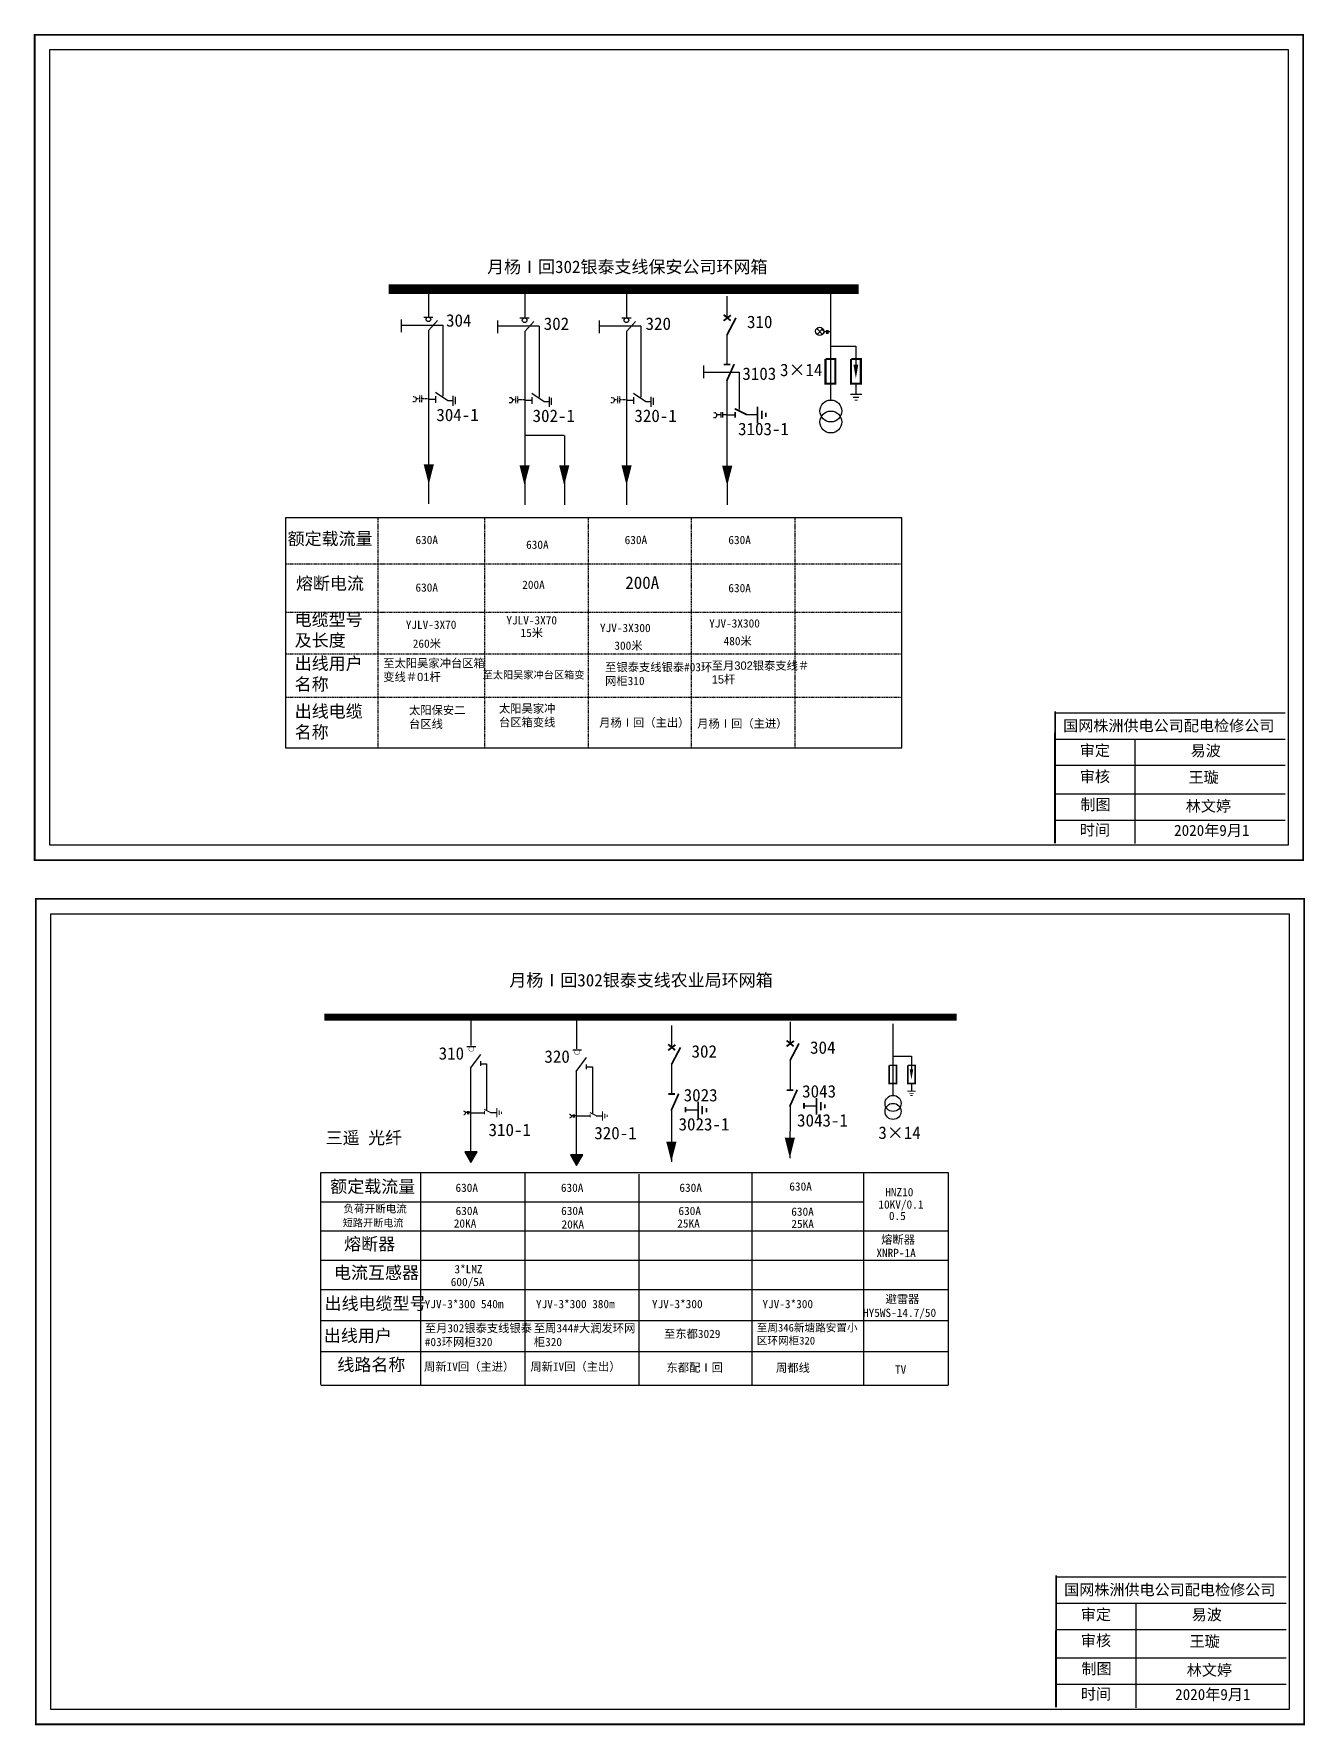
# Model space of a CAD drawing. Extents: x -1617 to -835, y -1850 to -1503.
# Drawn here: x -1617 to -1361.9, y -1843.4 to -1503.8 of the extents above; entities that cross this region are included whole.
import ezdxf

# ---------------------------------------------------------------- set-up
doc = ezdxf.new("R2010")
doc.units = 0
doc.header["$LTSCALE"] = 0.774411
doc.linetypes.add('DASHED', pattern=[0.45, 0.3, -0.15])
doc.linetypes.add('HIDDEN', pattern=[0.375, 0.25, -0.125])
doc.layers.get('0').update_dxf_attribs({"linetype": 'CONTINUOUS'})
for name, color, linetype in [('1', 7, 'CONTINUOUS'), ('2', 7, 'CONTINUOUS'), ('F11', 7, 'CONTINUOUS')]:
    doc.layers.add(name, color=color, linetype=linetype)
doc.styles.get("Standard").update_dxf_attribs({"font": '', "height": 2.5})
doc.styles.add('字体', font='simkai_0.ttf', dxfattribs={"height": 2.5})
doc.styles.get('Standard').set_extended_font_data('SimSun')

# ---------------------------------------------------------------- blocks, each defined once
blk = doc.blocks.new('JD')
for points in [[(-2, 0.2), (-2, -0.2), (2, 0.2), (2, -0.2)], [(1, -1.2), (1, -0.8), (-1, -1.2), (-1, -0.8)], [(-0.5, -1.8), (-0.5, -2.2), (0.5, -1.8), (0.5, -2.2)]]:
    blk.add_trace(points)

msp = doc.modelspace()

# ---------------------------------------------------------------- hatches: boundary and pattern name
for points in [[(-1529.34, -1730.45), (-1528.1, -1728.3), (-1530.58, -1728.3)], [(-1508.12, -1731.08), (-1506.88, -1728.93), (-1509.36, -1728.93)]]:
    msp.add_hatch(color=7).paths.add_polyline_path(points)

# ---------------------------------------------------------------- linework, layer by layer
for p, q in [((-1477.94, -1556.49), (-1477.94, -1560.92)), ((-1457.15, -1556.12), (-1457.15, -1577.46)), ((-1477.94, -1564.19), (-1477.94, -1570.14)), ((-1457.17, -1566.57), (-1452.08, -1566.57)), ((-1452.08, -1566.57), (-1452.08, -1570.3)), ((-1482.6, -1571.74), (-1475.5, -1571.74)), ((-1475.5, -1571.74), (-1475.5, -1579.3)), ((-1477.94, -1573.12), (-1477.94, -1590.68)), ((-1452.08, -1574.21), (-1452.08, -1576.14)), ((-1477.94, -1580.33), (-1476.28, -1580.33)), ((-1474.11, -1580.28), (-1471.85, -1580.28)), ((-1477.93, -1593.04), (-1477.93, -1598.39)), ((-1489.07, -1702.97), (-1489.07, -1707.39)), ((-1465.29, -1702.19), (-1465.29, -1706.61)), ((-1444.65, -1702.58), (-1444.65, -1717.04)), ((-1530.12, -1707.18), (-1528.33, -1707.18)), ((-1508.9, -1707.81), (-1507.11, -1707.81)), ((-1527.39, -1710.14), (-1527.39, -1711.07)), ((-1527.37, -1710.61), (-1526.17, -1710.61)), ((-1526.17, -1710.61), (-1526.17, -1720.03)), ((-1506.17, -1710.77), (-1506.17, -1711.71)), ((-1506.15, -1711.24), (-1504.95, -1711.24)), ((-1504.95, -1711.24), (-1504.95, -1720.66)), ((-1489.07, -1710.67), (-1489.07, -1716.62)), ((-1465.29, -1709.89), (-1465.29, -1715.84)), ((-1444.66, -1709.08), (-1440.93, -1709.08)), ((-1440.93, -1709.08), (-1440.93, -1711.8)), ((-1440.93, -1714.67), (-1440.93, -1716.08)), ((-1529.34, -1720.45), (-1526.6, -1720.45)), ((-1525.4, -1720.43), (-1524.14, -1720.43)), ((-1508.12, -1721.09), (-1505.38, -1721.09)), ((-1504.18, -1721.06), (-1502.92, -1721.06)), ((-1489.07, -1719.59), (-1489.1, -1730.33)), ((-1486.05, -1719.88), (-1483.78, -1719.88)), ((-1465.29, -1718.81), (-1465.33, -1729.55)), ((-1462.27, -1719.1), (-1460.01, -1719.1)), ((-1559.51, -1732.48), (-1559.51, -1775.03)), ((-1539.43, -1732.48), (-1539.43, -1775.17)), ((-1518.5, -1732.48), (-1518.5, -1775.17)), ((-1495.65, -1732.8), (-1495.65, -1775.17)), ((-1472.98, -1732.62), (-1472.98, -1775.17)), ((-1450.52, -1732.61), (-1450.52, -1775.17)), ((-1433.53, -1732.47), (-1433.53, -1775.17))]:
    msp.add_line(p, q)
at = {"linetype": 'Continuous'}
for p, q in [((-1459.8, -1563.11), (-1458.83, -1564.15)), ((-1458.83, -1563.11), (-1459.8, -1564.15)), ((-1537.56, -1601.01), (-1566.52, -1601.01)), ((-1566.52, -1601.01), (-1566.52, -1647.18)), ((-1442.85, -1601.01), (-1537.56, -1601.01)), ((-1442.84, -1647.18), (-1442.85, -1601.01)), ((-1566.52, -1647.18), (-1442.84, -1647.18)), ((-1559.42, -1732.47), (-1433.53, -1732.47)), ((-1559.51, -1738.33), (-1538.61, -1738.33)), ((-1538.61, -1738.33), (-1450.52, -1738.33)), ((-1559.51, -1744.18), (-1522.39, -1744.18)), ((-1522.65, -1744.18), (-1433.53, -1744.18)), ((-1559.51, -1750.03), (-1433.53, -1750.03)), ((-1559.42, -1775.17), (-1433.53, -1775.17))]:
    msp.add_line(p, q, dxfattribs=at)
at = {"linetype": 'DASHED'}
for p, q in [((-1548.02, -1600.9), (-1548.02, -1647.18)), ((-1526.62, -1600.9), (-1526.62, -1647.18)), ((-1505.81, -1600.9), (-1505.81, -1647.18)), ((-1485.14, -1600.9), (-1485.14, -1647.18)), ((-1464.33, -1600.9), (-1464.33, -1647.18)), ((-1566.35, -1610.24), (-1442.85, -1610.24)), ((-1566.35, -1619.97), (-1442.84, -1619.97)), ((-1566.35, -1628.3), (-1442.84, -1628.3)), ((-1566.35, -1637.03), (-1442.84, -1637.03))]:
    msp.add_line(p, q, dxfattribs=at)
at = {"color": 0, "linetype": 'Continuous'}
for p, q in [((-1412.1, -1640.19), (-1365.95, -1640.19)), ((-1412.1, -1645.46), (-1365.95, -1645.46)), ((-1396.08, -1645.48), (-1396.08, -1666.43)), ((-1412.1, -1650.71), (-1365.95, -1650.71)), ((-1412.1, -1656.45), (-1365.95, -1656.45)), ((-1412.1, -1661.7), (-1365.95, -1661.7)), ((-1559.51, -1762.19), (-1433.53, -1762.19)), ((-1559.42, -1768.42), (-1433.53, -1768.42)), ((-1411.89, -1813.67), (-1365.74, -1813.67)), ((-1411.89, -1818.94), (-1365.74, -1818.94)), ((-1395.87, -1818.97), (-1395.87, -1839.91)), ((-1411.89, -1824.2), (-1365.74, -1824.2)), ((-1411.89, -1829.93), (-1365.74, -1829.93)), ((-1411.89, -1835.19), (-1365.74, -1835.19))]:
    msp.add_line(p, q, dxfattribs=at)
at = {"color": 7}
for p, q in [((-1529.3, -1706.97), (-1529.3, -1700.83)), ((-1508.08, -1707.61), (-1508.08, -1701.47))]:
    msp.add_line(p, q, dxfattribs=at)
at = {"color": 0}
for p, q in [((-1529.42, -1711.53), (-1529.42, -1728.67)), ((-1508.2, -1712.17), (-1508.2, -1729.31)), ((-1559.51, -1755.96), (-1433.53, -1755.96))]:
    msp.add_line(p, q, dxfattribs=at)
at = {"color": 0, "linetype": 'Continuous', "const_width": 0.37}
for points in [[(-1616.85, -1504.03), (-1362.32, -1504.03), (-1362.32, -1669.75), (-1616.85, -1669.75)], [(-1616.64, -1677.51), (-1362.11, -1677.51), (-1362.11, -1843.24), (-1616.64, -1843.24)]]:
    msp.add_lwpolyline(points, close=True, dxfattribs=at)
at = {"color": 0, "linetype": 'Continuous'}
for points in [[(-1613.85, -1507.02), (-1365.31, -1507.02), (-1365.31, -1666.76), (-1613.85, -1666.76)], [(-1613.65, -1680.51), (-1365.1, -1680.51), (-1365.1, -1840.25), (-1613.65, -1840.25)]]:
    msp.add_lwpolyline(points, close=True, dxfattribs=at)
for points, const_width in [([(-1545.81, -1555.11), (-1451.54, -1555.11)], 2), ([(-1478.63, -1561.45), (-1477.16, -1560.36)], 0.36), ([(-1478.61, -1560.25), (-1477.2, -1561.43)], 0.36), ([(-1477.94, -1564.28), (-1476.14, -1560.87)], 0.36), ([(-1478.59, -1570.24), (-1477.25, -1570.24)], 0.36), ([(-1478.01, -1573.56), (-1476.5, -1570.16)], 0.36), ([(-1458.17, -1569.12), (-1458.17, -1574.09), (-1456.18, -1574.09), (-1456.18, -1569.12), (-1458.11, -1569.12)], 0.42), ([(-1453.07, -1569.12), (-1453.07, -1574.09), (-1451.08, -1574.09), (-1451.08, -1569.12), (-1453.01, -1569.12)], 0.42), ([(-1476.37, -1579.13), (-1473.97, -1580.33)], 0.36), ([(-1476.28, -1579.78), (-1476.28, -1580.88)], 0.36), ([(-1558.77, -1701.28), (-1431.83, -1701.28)], 1.44), ([(-1530.12, -1707.18), (-1528.33, -1707.18)], 0.153), ([(-1508.9, -1707.81), (-1507.11, -1707.81)], 0.153), ([(-1489.75, -1707.93), (-1488.29, -1706.83)], 0.36), ([(-1489.74, -1706.73), (-1488.33, -1707.9)], 0.36), ([(-1489.07, -1710.76), (-1487.27, -1707.35)], 0.36), ([(-1465.98, -1707.15), (-1464.52, -1706.05)], 0.36), ([(-1465.97, -1705.95), (-1464.56, -1707.13)], 0.36), ([(-1465.29, -1709.98), (-1463.5, -1706.57)], 0.36), ([(-1445.39, -1710.94), (-1445.39, -1714.58), (-1443.93, -1714.58), (-1443.93, -1710.94), (-1445.34, -1710.94)], 0.307), ([(-1441.66, -1710.94), (-1441.66, -1714.58), (-1440.2, -1714.58), (-1440.2, -1710.94), (-1441.61, -1710.94)], 0.307), ([(-1489.71, -1716.71), (-1488.38, -1716.71)], 0.36), ([(-1489.14, -1720.03), (-1487.63, -1716.64)], 0.36), ([(-1465.94, -1715.93), (-1464.61, -1715.93)], 0.36), ([(-1465.37, -1719.25), (-1463.85, -1715.86)], 0.36), ([(-1526.66, -1719.79), (-1525.32, -1720.45)], 0.2), ([(-1526.6, -1720.14), (-1526.6, -1720.76)], 0.2), ([(-1505.44, -1720.42), (-1504.1, -1721.09)], 0.2), ([(-1505.38, -1720.78), (-1505.38, -1721.4)], 0.2), ([(-1486.25, -1719.3), (-1486.25, -1720.41)], 0.36), ([(-1462.48, -1718.52), (-1462.48, -1719.63)], 0.36)]:
    msp.add_lwpolyline(points, dxfattribs=dict(const_width=const_width))
for points, format in [([(-1452.08, -1570.24, 0.98, 0, 0), (-1452.08, -1573.03, 0, 0, 0)], "xyseb"), ([(-1537.78, -1590.27, 2.05, 0, 0), (-1537.78, -1594.33, 0, 0, 0)], "xyseb"), ([(-1518.56, -1590.45, 2.05, 0, 0), (-1518.56, -1594.52, 0, 0, 0)], "xyseb"), ([(-1510.6, -1590.45, 2.05, 0, 0), (-1510.6, -1594.52, 0, 0, 0)], "xyseb"), ([(-1498.09, -1590.45, 2.05, 0, 0), (-1498.09, -1594.52, 0, 0, 0)], "xyseb"), ([(-1477.9, -1590.55, 2.05, 0, 0), (-1477.9, -1594.61, 0, 0, 0)], "xyseb"), ([(-1440.93, -1711.76, 0.717, 0, 0), (-1440.93, -1713.8, 0, 0, 0)], "xyseb"), ([(-1530.79, -1720.1, -0.877934), (-1530.77, -1720.91)], "xyb"), ([(-1509.57, -1720.74, -0.877934), (-1509.56, -1721.55)], "xyb"), ([(-1465.33, -1725.48, 2.05, 0, 0), (-1465.33, -1729.55, 0, 0, 0)], "xyseb"), ([(-1489.1, -1726.26, 2.05, 0, 0), (-1489.1, -1730.33, 0, 0, 0)], "xyseb")]:
    msp.add_lwpolyline(points, format=format)
for points in [[(-1479.15, -1580.31), (-1479.91, -1580.31)], [(-1479.15, -1579.81), (-1479.15, -1580.9)], [(-1478.81, -1579.81), (-1478.81, -1580.9)], [(-1477.94, -1580.31), (-1478.81, -1580.31)], [(-1530.01, -1720.44), (-1530.43, -1720.44)], [(-1530.01, -1720.16), (-1530.01, -1720.77)], [(-1529.82, -1720.16), (-1529.82, -1720.77)], [(-1529.34, -1720.44), (-1529.82, -1720.44)], [(-1508.79, -1721.08), (-1509.21, -1721.08)], [(-1508.79, -1720.8), (-1508.79, -1721.41)], [(-1508.6, -1720.8), (-1508.6, -1721.41)], [(-1508.12, -1721.08), (-1508.6, -1721.08)]]:
    msp.add_lwpolyline(points)
at = {"color": 0, "linetype": 'Continuous', "const_width": 0.37}
for points in [[(-1412.1, -1639.84), (-1412.12, -1666.34)], [(-1411.89, -1813.32), (-1411.92, -1839.83)]]:
    msp.add_lwpolyline(points, dxfattribs=at)
at = {"const_width": 0.0763}
for points in [[(-1529.73, -1707.68, 1), (-1528.74, -1707.68, 1)], [(-1508.51, -1708.31, 1), (-1507.52, -1708.31, 1)]]:
    msp.add_lwpolyline(points, format="xyb", close=True, dxfattribs=at)
at = {"color": 7}
for points in [[(-1529.34, -1730.45), (-1528.1, -1728.3), (-1530.58, -1728.3)], [(-1508.12, -1731.08), (-1506.88, -1728.93), (-1509.36, -1728.93)]]:
    msp.add_lwpolyline(points, close=True, dxfattribs=at)
at = {"linetype": 'Continuous'}
msp.add_circle((-1459.35, -1563.56), 0.83, dxfattribs=at)
for centre, radius in [((-1457.11, -1579.57), 2.2), ((-1457.11, -1581.77), 2.2), ((-1444.62, -1718.58), 1.61), ((-1444.62, -1720.19), 1.61)]:
    msp.add_circle(centre, radius)
at = {"layer": '1'}
for points in [[(-1458.95, -1563.23, -0.877934), (-1458.93, -1564.25)], [(-1458.95, -1563.24, -0.877934), (-1458.93, -1564.26)], [(-1530.79, -1720.09, -0.877934), (-1530.78, -1720.9)], [(-1509.57, -1720.73, -0.877934), (-1509.56, -1721.54)]]:
    msp.add_lwpolyline(points, format="xyb", dxfattribs=at)
for points in [[(-1457.97, -1563.68), (-1458.5, -1563.68)], [(-1457.97, -1563.32), (-1457.97, -1564.09)], [(-1457.73, -1563.32), (-1457.73, -1564.09)], [(-1457.12, -1563.68), (-1457.73, -1563.68)]]:
    msp.add_lwpolyline(points, dxfattribs=at)
at = {"layer": '2'}
for p, q in [((-1529.42, -1711.53), (-1527.35, -1708.77)), ((-1508.2, -1712.17), (-1506.13, -1709.4))]:
    msp.add_line(p, q, dxfattribs=at)
at = {"layer": 'F11', "lineweight": -3}
for p, q in [((-1537.83, -1555.9), (-1537.83, -1560.66)), ((-1518.52, -1556.08), (-1518.52, -1560.84)), ((-1498.09, -1556.08), (-1498.09, -1560.84)), ((-1543.31, -1561.2), (-1543.31, -1563.74)), ((-1538.79, -1560.7), (-1536.94, -1560.7)), ((-1537.82, -1563.4), (-1536.02, -1561.43)), ((-1524, -1561.38), (-1524, -1563.92)), ((-1519.48, -1560.88), (-1517.63, -1560.88)), ((-1518.51, -1563.58), (-1516.71, -1561.61)), ((-1503.57, -1561.38), (-1503.57, -1563.92)), ((-1499.05, -1560.88), (-1497.2, -1560.88)), ((-1498.08, -1563.58), (-1496.28, -1561.61)), ((-1543.31, -1562.31), (-1534.94, -1562.31)), ((-1537.82, -1563.4), (-1537.82, -1598.22)), ((-1534.94, -1562.32), (-1534.94, -1576.62)), ((-1524, -1562.49), (-1515.63, -1562.49)), ((-1518.51, -1563.58), (-1518.51, -1598.4)), ((-1515.63, -1562.51), (-1515.63, -1576.8)), ((-1503.57, -1562.49), (-1495.2, -1562.49)), ((-1498.08, -1563.58), (-1498.08, -1598.4)), ((-1495.2, -1562.51), (-1495.2, -1576.8)), ((-1482.66, -1570.42), (-1482.66, -1572.96)), ((-1537.81, -1577.19), (-1536.54, -1577.19)), ((-1536.42, -1575.81), (-1533.94, -1577.46)), ((-1536.42, -1576.58), (-1536.42, -1577.96)), ((-1533.94, -1577.46), (-1532.95, -1577.46)), ((-1532.95, -1576.53), (-1532.95, -1578.56)), ((-1532.51, -1576.75), (-1532.51, -1578.18)), ((-1518.49, -1577.37), (-1517.22, -1577.37)), ((-1517.11, -1575.99), (-1514.62, -1577.65)), ((-1517.11, -1576.76), (-1517.11, -1578.15)), ((-1514.62, -1577.65), (-1513.64, -1577.65)), ((-1513.63, -1576.72), (-1513.63, -1578.75)), ((-1513.2, -1576.94), (-1513.2, -1578.36)), ((-1498.07, -1577.37), (-1496.79, -1577.37)), ((-1496.68, -1575.99), (-1494.2, -1577.65)), ((-1496.68, -1576.76), (-1496.68, -1578.15)), ((-1494.2, -1577.65), (-1493.21, -1577.65)), ((-1493.21, -1576.72), (-1493.21, -1578.75)), ((-1492.77, -1576.94), (-1492.77, -1578.36)), ((-1518.51, -1584.39), (-1510.59, -1584.39)), ((-1510.55, -1584.49), (-1510.55, -1598.4))]:
    msp.add_line(p, q, dxfattribs=at)
at = {"layer": 'F11', "linetype": 'HIDDEN', "lineweight": -3}
for p, q in [((-1539.66, -1577.16), (-1540.29, -1577.16)), ((-1539.66, -1576.49), (-1539.66, -1577.78)), ((-1539.26, -1576.49), (-1539.26, -1577.78)), ((-1537.74, -1577.16), (-1539.17, -1577.16)), ((-1520.35, -1577.34), (-1520.98, -1577.34)), ((-1520.35, -1576.67), (-1520.35, -1577.97)), ((-1519.95, -1576.67), (-1519.95, -1577.97)), ((-1518.43, -1577.34), (-1519.86, -1577.34)), ((-1499.92, -1577.34), (-1500.55, -1577.34)), ((-1499.92, -1576.67), (-1499.92, -1577.97)), ((-1499.52, -1576.67), (-1499.52, -1577.97)), ((-1498, -1577.34), (-1499.43, -1577.34))]:
    msp.add_line(p, q, dxfattribs=at)
at = {"layer": 'F11', "lineweight": -3}
for centre in [(-1537.86, -1561.17), (-1518.55, -1561.35), (-1498.12, -1561.35)]:
    msp.add_circle(centre, 0.459, dxfattribs=at)
at = {"layer": 'F11', "linetype": 'HIDDEN', "lineweight": -3}
for centre in [(-1540.73, -1577.21), (-1521.42, -1577.4), (-1500.99, -1577.4), (-1480.44, -1580.42)]:
    msp.add_arc(centre, 0.492, 242.566, 111.7046, dxfattribs=at)

# ---------------------------------------------------------------- block references
at = {"rotation": 90}
for p, xscale, yscale, zscale in [((-1471.82, -1580.35), 0.8399999998509884, 0.8399999998509884, 0.84), ((-1483.75, -1719.95), 0.8399999998509884, 0.8399999998509884, 0.84), ((-1459.98, -1719.17), 0.8399999998509884, 0.8399999998509884, 0.84), ((-1524.12, -1720.46), 0.4669425724885059, 0.4669425724885059, 0.466942572571051), ((-1502.9, -1721.1), 0.466942572488481, 0.466942572488481, 0.466942572571051)]:
    msp.add_blockref('JD', p, dxfattribs=dict(at, xscale=xscale, yscale=yscale, zscale=zscale))
for p, xscale, yscale, zscale in [((-1452.04, -1576.23), 0.5879999999770007, 0.5879999998956009, 0.588), ((-1440.91, -1716.14), 0.4300786852465199, 0.4300786851863485, 0.43007868526281)]:
    msp.add_blockref('JD', p, dxfattribs=dict(xscale=xscale, yscale=yscale, zscale=zscale))

# ---------------------------------------------------------------- texts
for s, height, p in [('月杨Ⅰ回302银泰支线保安公司环网箱', 2.5, (-1526.08, -1551.87)), ('304', 2.5, (-1534.32, -1562.63)), ('3103', 2.5, (-1474.86, -1573.33)), ('3×14', 2.5, (-1467.29, -1572.57)), ('3103-1', 2.5, (-1475.72, -1584.42)), ('200A', 2.5, (-1498.35, -1615.29)), ('3023', 2.5, (-1486.63, -1718.18)), ('3043', 2.5, (-1462.86, -1717.41)), ('3023-1', 2.5, (-1487.66, -1724.02)), ('3043-1', 2.5, (-1463.88, -1723.24)), ('三遥 光纤', 2.5, (-1558.48, -1726.74)), ('额定载流量', 2.5, (-1557.55, -1736.52)), ('短路开断电流', 1.49, (-1555.04, -1743.32)), ('负荷开断电流', 1.555, (-1554.91, -1740.51)), ('熔断器', 2.5, (-1554.77, -1748.05)), ('电流互感器', 2.5, (-1556.8, -1753.8)), ('出线电缆型号', 2.5, (-1558.69, -1760.01)), ('出线用户', 2.5, (-1558.83, -1766.46)), ('线路名称', 2.5, (-1556.13, -1772.29))]:
    msp.add_text(s, height=height).set_placement(p)
at = {"linetype": 'DASHED'}
for s, height, p in [('630A', 1.66, (-1540.45, -1606.29)), ('630A', 1.66, (-1518.25, -1607.24)), ('630A', 1.66, (-1498.48, -1606.29)), ('630A', 1.66, (-1477.67, -1606.29)), ('630A', 1.66, (-1540.45, -1615.84)), ('200A', 1.66, (-1519.03, -1615.29)), ('630A', 1.66, (-1477.67, -1615.95)), ('YJLV-3X70', 1.66, (-1542.4, -1623.31)), ('YJLV-3X70', 1.66, (-1522.21, -1622.42)), ('15米', 1.66, (-1519.37, -1624.94)), ('YJV-3X300', 1.66, (-1503.43, -1623.96)), ('YJV-3X300', 1.66, (-1481.51, -1623.04)), ('260米', 1.66, (-1540.99, -1627.1)), ('300米', 1.66, (-1500.54, -1627.51)), ('480米', 1.66, (-1478.62, -1626.59)), ('630A', 1.66, (-1532.42, -1736.35)), ('630A', 1.66, (-1511.27, -1736.35)), ('630A', 1.66, (-1487.49, -1736.35)), ('630A', 1.66, (-1465.43, -1736.1)), ('10KV/0.1', 1.66, (-1447.56, -1739.71)), ('HNZ10', 1.66, (-1446.18, -1737.23)), ('20KA', 1.66, (-1532.76, -1743.52)), ('630A', 1.66, (-1532.4, -1741)), ('630A', 1.66, (-1511.22, -1741)), ('20KA', 1.66, (-1511.14, -1743.71)), ('25KA', 1.66, (-1487.92, -1743.52)), ('630A', 1.66, (-1487.68, -1741)), ('25KA', 1.66, (-1465.02, -1743.61)), ('630A', 1.66, (-1465.04, -1741.15)), ('0.5', 1.66, (-1445.45, -1742)), ('熔断器', 1.66, (-1447, -1746.76)), ('XNRP-1A', 1.66, (-1447.96, -1749.44)), ('3*LMZ', 1.66, (-1532.63, -1752.7)), ('600/5A', 1.66, (-1533.37, -1755.26)), ('YJV-3*300 540m', 1.6602, (-1538.6, -1759.7)), ('YJV-3*300 380m', 1.6602, (-1516.28, -1759.7)), ('YJV-3*300', 1.66, (-1493, -1759.7)), ('避雷器', 1.66, (-1446.14, -1758.69)), ('HY5WS-14.7/50', 1.6602, (-1450.65, -1761.45)), ('TV', 1.66, (-1444.23, -1772.86))]:
    msp.add_text(s, height=height, dxfattribs=at).set_placement(p)
at = {"color": 0}
for s, p in [('月杨Ⅰ回302银泰支线农业局环网箱', (-1521.62, -1695.1)), ('310', (-1535.8, -1709.8)), ('320', (-1514.58, -1710.43)), ('310-1', (-1525.79, -1725.15)), ('320-1', (-1504.57, -1725.79)), ('3×14', (-1447.56, -1725.72))]:
    msp.add_text(s, height=2.5, dxfattribs=at).set_placement(p)
at = {"color": 0, "linetype": 'DASHED'}
msp.add_text('YJV-3*300 ', height=1.66, dxfattribs=at).set_placement((-1470.83, -1759.7))
at = {"linetype": 'DASHED', "attachment_point": 1}
for s, insert, char_height, width in [('{\\f\uffbfﾬￌﾣﾤ_GB2312|b0|i0|c134|p49;额定载流量}', (-1566.11, -1603.95), 2.5, 28.7366), ('{\\f\uffbfﾬￌﾣﾤ_GB2312|b0|i0|c134|p49;熔断电流}', (-1564.44, -1612.94), 2.5, 28.7366), ('{\\f\uffbfﾬￌﾣﾤ_GB2312|b0|i0|c134|p49;电缆型号及长度}', (-1564.69, -1620.2), 2.5, 14.4991), ('{\\f\uffbfﾬￌﾣﾤ_GB2312|b0|i0|c134|p49;出线用户名称}', (-1564.69, -1629.01), 2.5, 14.4991), ('{\\f\uffbfﾬￌﾣﾤ_GB2312|b0|i0|c134|p49;至太阳吴家冲台区箱变线＃01杆}', (-1546.92, -1629.37), 1.6602, 21.5254), ('{\\fKaiTi_GB2312|b0|i0|c134|p49;至银泰支线银泰#03环网柜310}', (-1502.4, -1630.17), 1.6602, 21.5254), ('{\\f\uffbfﾬￌﾣﾤ_GB2312|b0|i0|c134|p49;至月302银泰支线＃15杆}', (-1481, -1629.86), 1.6602, 21.5254), ('至太阳吴家冲台区箱变', (-1526.99, -1631.8), 1.5, 21.5254), ('{\\f\uffbfﾬￌﾣﾤ_GB2312|b0|i0|c134|p49;出线电缆名称}', (-1564.69, -1638.61), 2.5, 14.4991), ('太阳保安二台区线', (-1541.74, -1638.81), 1.66, 12.8415), ('{\\f\uffbfﾬￌﾣﾤ_GB2312|b0|i0|c134|p49;太阳吴家冲台区箱变线}', (-1523.7, -1638.48), 1.6602, 12.8415), ('月杨Ⅰ回（主出）', (-1503.59, -1641.31), 1.66, 21.5254), ('月杨Ⅰ回（主进）', (-1483.92, -1641.51), 1.66, 21.5254), ('至月{\\fKaiTi_GB2312|b0|i0|c134|p49;302}银泰支线银泰{\\fKaiTi_GB2312|b0|i0|c134|p49;#03}环网柜{\\fKaiTi_GB2312|b0|i0|c134|p49;320}', (-1538.57, -1762.89), 1.66017, 21.5254), ('{\\fSimSun|b0|i0|c134|p2;至周\\fKaiTi_GB2312|b0|i0|c134|p49;344#\\fSimSun|b0|i0|c134|p2;大润发环网柜\\fKaiTi_GB2312|b0|i0|c134|p49;320}', (-1516.7, -1762.89), 1.66017, 21.5254), ('{\\fKaiTi_GB2312|b0|i0|c134|p49;至东都3029}', (-1490.57, -1764.03), 1.6602, 21.5254), ('周新IV回（主进）', (-1538.73, -1770.62), 1.66, 21.5254), ('周新IV回（主出）', (-1517.4, -1770.62), 1.66, 21.5254), ('{\\fKaiTi_GB2312|b0|i0|c134|p49;东都配Ⅰ回}', (-1490.08, -1770.8), 1.6602, 21.5254)]:
    msp.add_mtext(s, dxfattribs=dict(at, insert=insert, char_height=char_height, width=width))
at = {"color": 0, "linetype": 'Continuous', "attachment_point": 1, "style": '字体'}
for s, insert, char_height, width in [('国网株洲供电公司配电检修公司', (-1410.49, -1641.64), 2.2199, 60.6906), ('\\f\uffbfﾬￌﾣﾤ_GB2312|b0|i0|c134|p49;审定', (-1407.14, -1646.61), 2.2199, 17.3608), ('易波', (-1384.91, -1646.66), 2.22, 17.3608), ('\\f\uffbfﾬￌﾣﾤ_GB2312|b0|i0|c134|p49;审核', (-1407.14, -1651.84), 2.2199, 17.3608), ('王璇', (-1385.32, -1651.99), 2.22, 17.3608), ('\\f\uffbfﾬￌﾣﾤ_GB2312|b0|i0|c134|p49;制图', (-1407.02, -1657.48), 2.2199, 17.3608), ('林文婷', (-1385.89, -1657.77), 2.22, 17.3608), ('\\f\uffbfﾬￌﾣﾤ_GB2312|b0|i0|c134|p49;时间', (-1407.14, -1662.57), 2.2199, 17.3608), ('2020年9月1', (-1388.22, -1662.66), 2.22, 32.4712), ('国网株洲供电公司配电检修公司', (-1410.29, -1815.12), 2.2199, 60.6906), ('\\f\uffbfﾬￌﾣﾤ_GB2312|b0|i0|c134|p49;审定', (-1406.93, -1820.09), 2.2199, 17.3608), ('易波', (-1384.7, -1820.14), 2.22, 17.3608), ('\\f\uffbfﾬￌﾣﾤ_GB2312|b0|i0|c134|p49;审核', (-1406.93, -1825.32), 2.2199, 17.3608), ('王璇', (-1385.11, -1825.47), 2.22, 17.3608), ('\\f\uffbfﾬￌﾣﾤ_GB2312|b0|i0|c134|p49;制图', (-1406.81, -1830.96), 2.2199, 17.3608), ('林文婷', (-1385.69, -1831.26), 2.22, 17.3608), ('\\f\uffbfﾬￌﾣﾤ_GB2312|b0|i0|c134|p49;时间', (-1406.93, -1836.05), 2.2199, 17.3608), ('2020年9月1', (-1388.01, -1836.15), 2.22, 32.4712)]:
    msp.add_mtext(s, dxfattribs=dict(at, insert=insert, char_height=char_height, width=width))
at = {"color": 0, "linetype": 'DASHED', "attachment_point": 1}
for s, insert, char_height, width in [('{\\fKaiTi_GB2312|b0|i0|c134|p49;至周346新塘路安置小区环网柜320}', (-1471.97, -1762.84), 1.5622, 20.2548), ('{\\fKaiTi_GB2312|b0|i0|c134|p49;周都线}', (-1468.11, -1770.85), 1.6602, 21.5254)]:
    msp.add_mtext(s, dxfattribs=dict(at, insert=insert, char_height=char_height, width=width))
at = {"layer": 'F11', "lineweight": -3, "char_height": 2.5, "width": 19.4417, "attachment_point": 1}
for s, insert in [('\\pl2.30793;302', (-1517.02, -1560.79)), ('\\pl2.308;320', (-1496.59, -1560.79)), ('\\pl2.30793;310', (-1476.23, -1560.42)), ('\\pl2.308;304-1', (-1538.57, -1579.1)), ('\\pl2.30793;302-1', (-1519.26, -1579.28)), ('\\pl2.308;320-1', (-1498.83, -1579.28)), ('\\pl2.308;302', (-1487.36, -1706.9)), ('\\pl2.308;304', (-1463.58, -1706.12))]:
    msp.add_mtext(s, dxfattribs=dict(at, insert=insert))

doc.saveas('drawing.dxf')
